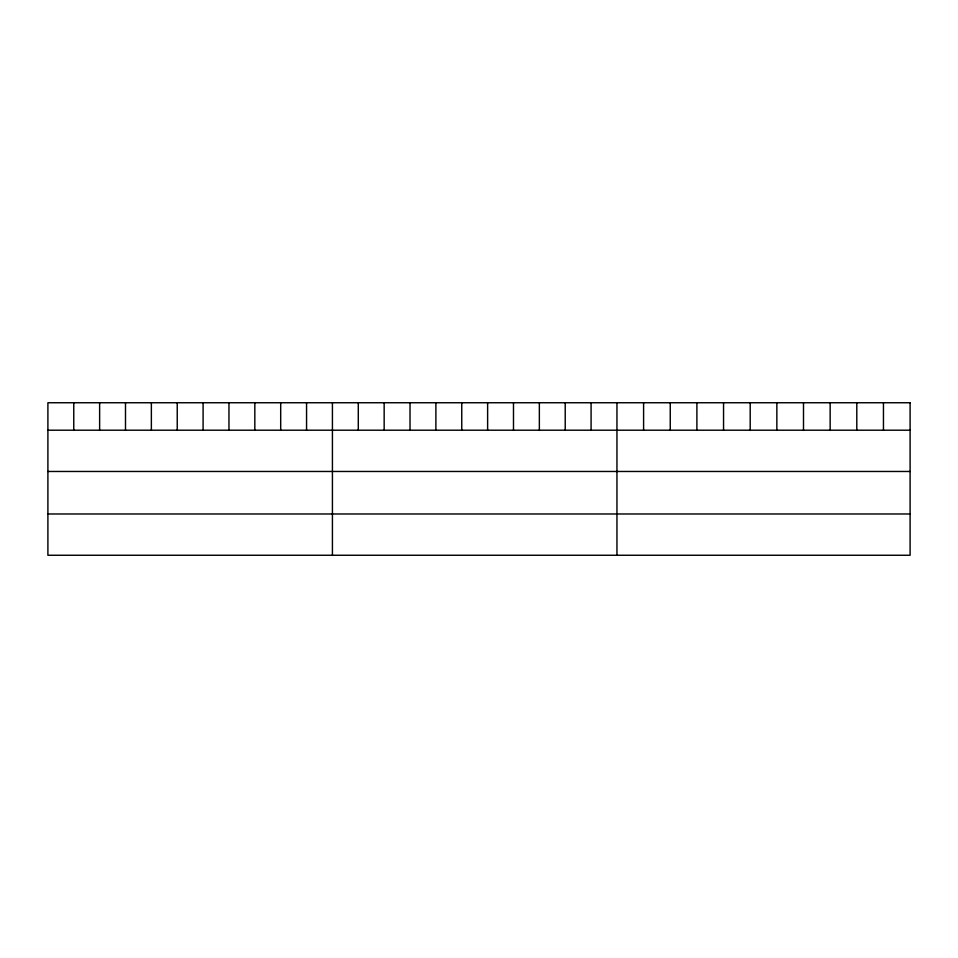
<?xml version="1.0" encoding="UTF-8"?>
<svg xmlns="http://www.w3.org/2000/svg" width="958" height="958" viewBox="0 0 958 958"><rect width="100%" height="100%" fill="white"/><g stroke="black" fill="none" stroke-linecap="round" stroke-linejoin="round"><path stroke-width="1.44" d="M47.9 430.202L910.1 430.202M47.9 471.468L910.1 471.468M47.9 513.979L910.1 513.979M883.456 402.743L883.456 430.202M856.799 402.743L856.799 430.202M830.155 402.743L830.155 430.202M803.499 402.743L803.499 430.202M776.854 402.743L776.854 430.202M750.198 402.743L750.198 430.202M723.553 402.743L723.553 430.202M696.897 402.743L696.897 430.202M670.253 402.743L670.253 430.202M643.596 402.743L643.596 430.202M616.952 402.743L616.952 555.257M591.086 402.743L591.086 430.202M565.22 402.743L565.22 430.202M539.354 402.743L539.354 430.202M513.488 402.743L513.488 430.202M487.622 402.743L487.622 430.202M461.756 402.743L461.756 430.202M435.89 402.743L435.89 430.202M410.024 402.743L410.024 430.202M384.158 402.743L384.158 430.202M358.292 402.743L358.292 430.202M332.426 402.743L332.426 555.257M306.56 402.743L306.56 430.202M280.694 402.743L280.694 430.202M254.828 402.743L254.828 430.202M228.962 402.743L228.962 430.202M203.096 402.743L203.096 430.202M177.23 402.743L177.23 430.202M151.364 402.743L151.364 430.202M125.498 402.743L125.498 430.202M99.632 402.743L99.632 430.202M73.766 402.743L73.766 430.202M910.1 402.743L47.9 402.743L47.9 555.257L910.1 555.257L910.1 402.743"/></g></svg>
